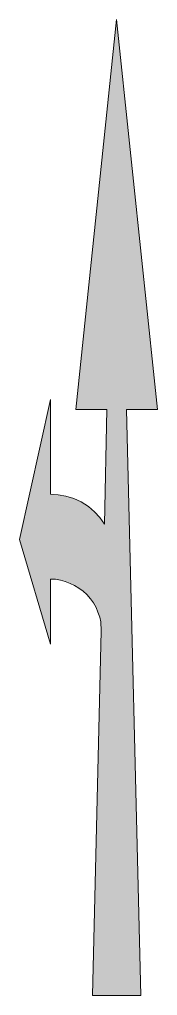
# Model space of a CAD drawing. Header units: metres. Extents: x 180 to 218, y 9 to 275.
import ezdxf

# ---------------------------------------------------------------- set-up
doc = ezdxf.new("R2010")
doc.units = ezdxf.units.M
doc.layers.add('FILL_WHITE_FFFFFF', color=7, linetype='Continuous', true_color=0xffffff)

msp = doc.modelspace()

# ---------------------------------------------------------------- hatches: boundary and pattern name
at = {"layer": 'FILL_WHITE_FFFFFF', "true_color": 0xffffff}
h = msp.add_hatch(color=7, dxfattribs=at)
h.dxf.hatch_style = 1
h.paths.add_polyline_path([(217.95, 168.75), (209.55, 168.75), (213.45, 9.15), (200.25, 9.15), (202.65, 108.45), (202.54, 110.89), (202.27, 112.2), (201.75, 113.55), (201.24, 114.85), (200.59, 116.06), (199.77, 117.22), (198.75, 118.35), (197.75, 119.24), (196.61, 120.08), (195.42, 120.8), (194.25, 121.35), (192.9, 121.92), (191.55, 122.29), (190.2, 122.49), (188.85, 122.55), (188.85, 104.85), (180.45, 133.35), (188.85, 171.45), (188.85, 145.65), (190.92, 145.53), (193.05, 145.16), (195.18, 144.51), (197.25, 143.55), (199.16, 142.32), (200.85, 140.89), (202.31, 139.29), (203.55, 137.55), (204.15, 168.75), (195.75, 168.75), (206.85, 274.95), (217.95, 168.75)])

# ---------------------------------------------------------------- linework, layer by layer
at = {"layer": 'FILL_WHITE_FFFFFF', "lineweight": 0, "true_color": 0xffffff}
msp.add_lwpolyline([(217.95, 168.75), (209.55, 168.75), (213.45, 9.15), (200.25, 9.15), (202.65, 108.45), (202.54, 110.89), (202.27, 112.2), (201.75, 113.55), (201.24, 114.85), (200.59, 116.06), (199.77, 117.22), (198.75, 118.35), (197.75, 119.24), (196.61, 120.08), (195.42, 120.8), (194.25, 121.35), (192.9, 121.92), (191.55, 122.29), (190.2, 122.49), (188.85, 122.55), (188.85, 104.85), (180.45, 133.35), (188.85, 171.45), (188.85, 145.65), (190.92, 145.53), (193.05, 145.16), (195.18, 144.51), (197.25, 143.55), (199.16, 142.32), (200.85, 140.89), (202.31, 139.29), (203.55, 137.55), (204.15, 168.75), (195.75, 168.75), (206.85, 274.95)], close=True, dxfattribs=at)

doc.saveas('drawing.dxf')
